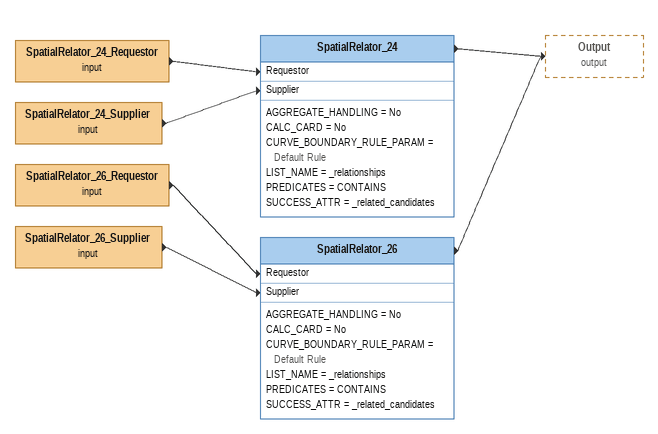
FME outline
SpatialRelator_24_Requestor (input)
    -> SpatialRelator_24 [Requestor]
SpatialRelator_24_Supplier (input)
    -> SpatialRelator_24 [Supplier]
SpatialRelator_24
    AGGREGATE_HANDLING = No
    CALC_CARD = No
    CURVE_BOUNDARY_RULE_PARAM = Default Rule
    LIST_NAME = _relationships
    PREDICATES = CONTAINS
    SUCCESS_ATTR = _related_candidates
    -> Output (output)
SpatialRelator_26_Requestor (input)
    -> SpatialRelator_26 [Requestor]
SpatialRelator_26_Supplier (input)
    -> SpatialRelator_26 [Supplier]
SpatialRelator_26
    AGGREGATE_HANDLING = No
    CALC_CARD = No
    CURVE_BOUNDARY_RULE_PARAM = Default Rule
    LIST_NAME = _relationships
    PREDICATES = CONTAINS
    SUCCESS_ATTR = _related_candidates
    -> Output (output)
